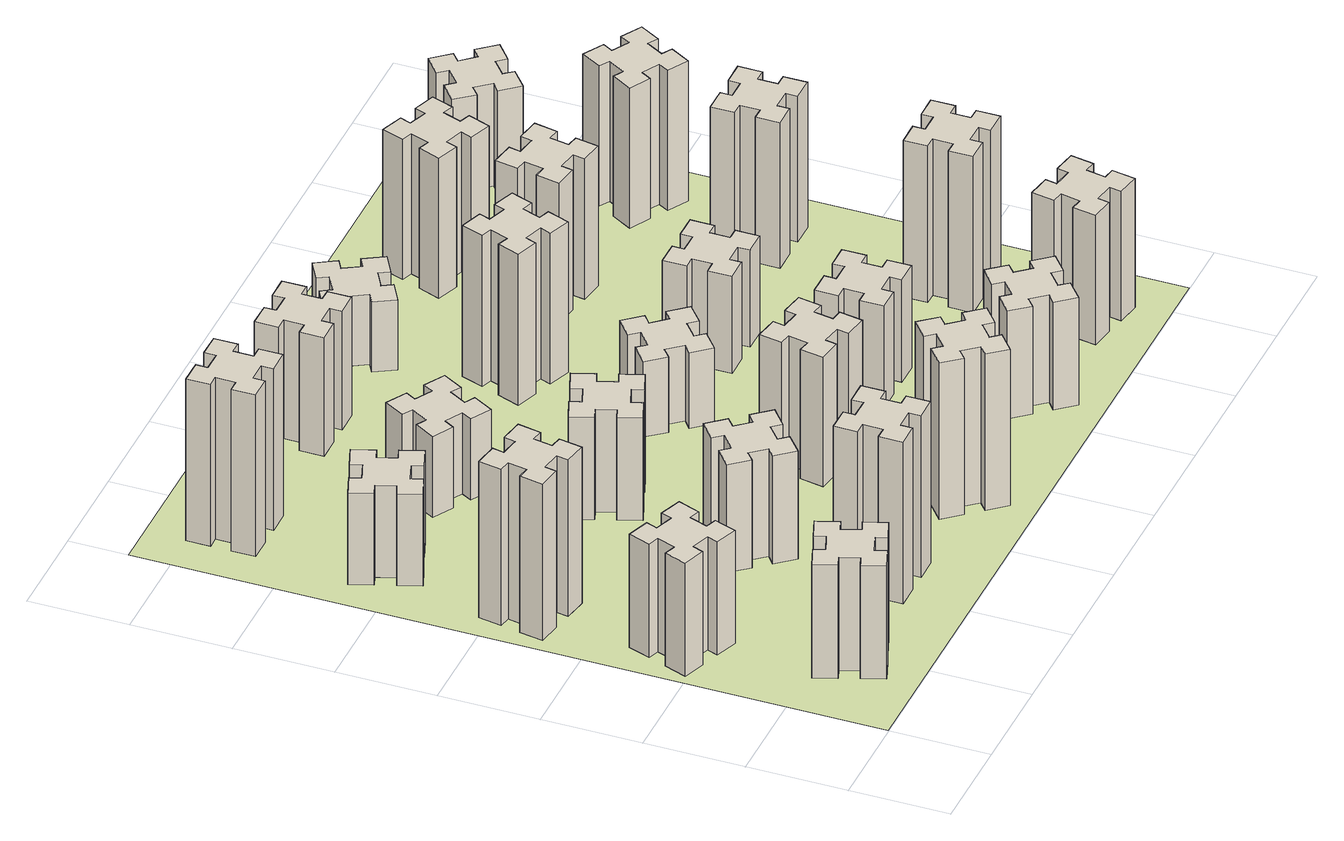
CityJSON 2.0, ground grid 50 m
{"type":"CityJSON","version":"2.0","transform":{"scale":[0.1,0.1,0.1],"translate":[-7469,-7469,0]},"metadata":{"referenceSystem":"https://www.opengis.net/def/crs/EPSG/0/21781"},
"CityObjects":{
"building1":{"type":"Building","attributes":{"class":"1000","function":"1000","usage":"1000","yearOfConstruction":2016,"roofType":"1000","measuredHeight":63,"storeysAboveGround":30,"storeysBelowGround":0},"geometry":[{"type":"Solid","lod":"1","boundaries":[[[[0,1,2,3,4,5,6,7,8,9,10,11,12,13,14,15,16,17,18,19]],[[17,16,20,21]],[[16,15,22,20]],[[15,14,23,22]],[[14,13,24,23]],[[13,12,25,24]],[[12,11,26,25]],[[11,10,27,26]],[[10,9,28,27]],[[9,8,29,28]],[[8,7,30,29]],[[7,6,31,30]],[[6,5,32,31]],[[5,4,33,32]],[[4,3,34,33]],[[3,2,35,34]],[[2,1,36,35]],[[1,0,37,36]],[[0,19,38,37]],[[19,18,39,38]],[[18,17,21,39]],[[24,25,26,27,28,29,30,31,32,33,34,35,36,37,38,39,21,20,22,23]]]]}]},
"building2":{"type":"Building","attributes":{"class":"1000","function":"1000","usage":"1000","yearOfConstruction":2016,"roofType":"1000","measuredHeight":63,"storeysAboveGround":30,"storeysBelowGround":0},"geometry":[{"type":"Solid","lod":"1","boundaries":[[[[40,41,42,43,44,45,46,47,48,49,50,51,52,53,54,55,56,57,58,59]],[[57,56,60,61]],[[56,55,62,60]],[[55,54,63,62]],[[54,53,64,63]],[[53,52,65,64]],[[52,51,66,65]],[[51,50,67,66]],[[50,49,68,67]],[[49,48,69,68]],[[48,47,70,69]],[[47,46,71,70]],[[46,45,72,71]],[[45,44,73,72]],[[44,43,74,73]],[[43,42,75,74]],[[42,41,76,75]],[[41,40,77,76]],[[40,59,78,77]],[[59,58,79,78]],[[58,57,61,79]],[[64,65,66,67,68,69,70,71,72,73,74,75,76,77,78,79,61,60,62,63]]]]}]},
"building3":{"type":"Building","attributes":{"class":"1000","function":"1000","usage":"1000","yearOfConstruction":2016,"roofType":"1000","measuredHeight":87,"storeysAboveGround":30,"storeysBelowGround":0},"geometry":[{"type":"Solid","lod":"1","boundaries":[[[[80,81,82,83,84,85,86,87,88,89,90,91,92,93,94,95,96,97,98,99]],[[97,96,100,101]],[[96,95,102,100]],[[95,94,103,102]],[[94,93,104,103]],[[93,92,105,104]],[[92,91,106,105]],[[91,90,107,106]],[[90,89,108,107]],[[89,88,109,108]],[[88,87,110,109]],[[87,86,111,110]],[[86,85,112,111]],[[85,84,113,112]],[[84,83,114,113]],[[83,82,115,114]],[[82,81,116,115]],[[81,80,117,116]],[[80,99,118,117]],[[99,98,119,118]],[[98,97,101,119]],[[104,105,106,107,108,109,110,111,112,113,114,115,116,117,118,119,101,100,102,103]]]]}]},
"building4":{"type":"Building","attributes":{"class":"1000","function":"1000","usage":"1000","yearOfConstruction":2016,"roofType":"1000","measuredHeight":51,"storeysAboveGround":30,"storeysBelowGround":0},"geometry":[{"type":"Solid","lod":"1","boundaries":[[[[120,121,122,123,124,125,126,127,128,129,130,131,132,133,134,135,136,137,138,139]],[[137,136,140,141]],[[136,135,142,140]],[[135,134,143,142]],[[134,133,144,143]],[[133,132,145,144]],[[132,131,146,145]],[[131,130,147,146]],[[130,129,148,147]],[[129,128,149,148]],[[128,127,150,149]],[[127,126,151,150]],[[126,125,152,151]],[[125,124,153,152]],[[124,123,154,153]],[[123,122,155,154]],[[122,121,156,155]],[[121,120,157,156]],[[120,139,158,157]],[[139,138,159,158]],[[138,137,141,159]],[[144,145,146,147,148,149,150,151,152,153,154,155,156,157,158,159,141,140,142,143]]]]}]},
"building5":{"type":"Building","attributes":{"class":"1000","function":"1000","usage":"1000","yearOfConstruction":2016,"roofType":"1000","measuredHeight":90,"storeysAboveGround":30,"storeysBelowGround":0},"geometry":[{"type":"Solid","lod":"1","boundaries":[[[[160,161,162,163,164,165,166,167,168,169,170,171,172,173,174,175,176,177,178,179]],[[177,176,180,181]],[[176,175,182,180]],[[175,174,183,182]],[[174,173,184,183]],[[173,172,185,184]],[[172,171,186,185]],[[171,170,187,186]],[[170,169,188,187]],[[169,168,189,188]],[[168,167,190,189]],[[167,166,191,190]],[[166,165,192,191]],[[165,164,193,192]],[[164,163,194,193]],[[163,162,195,194]],[[162,161,196,195]],[[161,160,197,196]],[[160,179,198,197]],[[179,178,199,198]],[[178,177,181,199]],[[184,185,186,187,188,189,190,191,192,193,194,195,196,197,198,199,181,180,182,183]]]]}]},
"building6":{"type":"Building","attributes":{"class":"1000","function":"1000","usage":"1000","yearOfConstruction":2016,"roofType":"1000","measuredHeight":90,"storeysAboveGround":30,"storeysBelowGround":0},"geometry":[{"type":"Solid","lod":"1","boundaries":[[[[200,201,202,203,204,205,206,207,208,209,210,211,212,213,214,215,216,217,218,219]],[[217,216,220,221]],[[216,215,222,220]],[[215,214,223,222]],[[214,213,224,223]],[[213,212,225,224]],[[212,211,226,225]],[[211,210,227,226]],[[210,209,228,227]],[[209,208,229,228]],[[208,207,230,229]],[[207,206,231,230]],[[206,205,232,231]],[[205,204,233,232]],[[204,203,234,233]],[[203,202,235,234]],[[202,201,236,235]],[[201,200,237,236]],[[200,219,238,237]],[[219,218,239,238]],[[218,217,221,239]],[[224,225,226,227,228,229,230,231,232,233,234,235,236,237,238,239,221,220,222,223]]]]}]},
"building7":{"type":"Building","attributes":{"class":"1000","function":"1000","usage":"1000","yearOfConstruction":2016,"roofType":"1000","measuredHeight":60,"storeysAboveGround":30,"storeysBelowGround":0},"geometry":[{"type":"Solid","lod":"1","boundaries":[[[[240,241,242,243,244,245,246,247,248,249,250,251,252,253,254,255,256,257,258,259]],[[257,256,260,261]],[[256,255,262,260]],[[255,254,263,262]],[[254,253,264,263]],[[253,252,265,264]],[[252,251,266,265]],[[251,250,267,266]],[[250,249,268,267]],[[249,248,269,268]],[[248,247,270,269]],[[247,246,271,270]],[[246,245,272,271]],[[245,244,273,272]],[[244,243,274,273]],[[243,242,275,274]],[[242,241,276,275]],[[241,240,277,276]],[[240,259,278,277]],[[259,258,279,278]],[[258,257,261,279]],[[264,265,266,267,268,269,270,271,272,273,274,275,276,277,278,279,261,260,262,263]]]]}]},
"building8":{"type":"Building","attributes":{"class":"1000","function":"1000","usage":"1000","yearOfConstruction":2016,"roofType":"1000","measuredHeight":57,"storeysAboveGround":30,"storeysBelowGround":0},"geometry":[{"type":"Solid","lod":"1","boundaries":[[[[280,281,282,283,284,285,286,287,288,289,290,291,292,293,294,295,296,297,298,299]],[[297,296,300,301]],[[296,295,302,300]],[[295,294,303,302]],[[294,293,304,303]],[[293,292,305,304]],[[292,291,306,305]],[[291,290,307,306]],[[290,289,308,307]],[[289,288,309,308]],[[288,287,310,309]],[[287,286,311,310]],[[286,285,312,311]],[[285,284,313,312]],[[284,283,314,313]],[[283,282,315,314]],[[282,281,316,315]],[[281,280,317,316]],[[280,299,318,317]],[[299,298,319,318]],[[298,297,301,319]],[[304,305,306,307,308,309,310,311,312,313,314,315,316,317,318,319,301,300,302,303]]]]}]},
"building9":{"type":"Building","attributes":{"class":"1000","function":"1000","usage":"1000","yearOfConstruction":2016,"roofType":"1000","measuredHeight":45,"storeysAboveGround":30,"storeysBelowGround":0},"geometry":[{"type":"Solid","lod":"1","boundaries":[[[[320,321,322,323,324,325,326,327,328,329,330,331,332,333,334,335,336,337,338,339]],[[337,336,340,341]],[[336,335,342,340]],[[335,334,343,342]],[[334,333,344,343]],[[333,332,345,344]],[[332,331,346,345]],[[331,330,347,346]],[[330,329,348,347]],[[329,328,349,348]],[[328,327,350,349]],[[327,326,351,350]],[[326,325,352,351]],[[325,324,353,352]],[[324,323,354,353]],[[323,322,355,354]],[[322,321,356,355]],[[321,320,357,356]],[[320,339,358,357]],[[339,338,359,358]],[[338,337,341,359]],[[344,345,346,347,348,349,350,351,352,353,354,355,356,357,358,359,341,340,342,343]]]]}]},
"building10":{"type":"Building","attributes":{"class":"1000","function":"1000","usage":"1000","yearOfConstruction":2016,"roofType":"1000","measuredHeight":87,"storeysAboveGround":30,"storeysBelowGround":0},"geometry":[{"type":"Solid","lod":"1","boundaries":[[[[360,361,362,363,364,365,366,367,368,369,370,371,372,373,374,375,376,377,378,379]],[[377,376,380,381]],[[376,375,382,380]],[[375,374,383,382]],[[374,373,384,383]],[[373,372,385,384]],[[372,371,386,385]],[[371,370,387,386]],[[370,369,388,387]],[[369,368,389,388]],[[368,367,390,389]],[[367,366,391,390]],[[366,365,392,391]],[[365,364,393,392]],[[364,363,394,393]],[[363,362,395,394]],[[362,361,396,395]],[[361,360,397,396]],[[360,379,398,397]],[[379,378,399,398]],[[378,377,381,399]],[[384,385,386,387,388,389,390,391,392,393,394,395,396,397,398,399,381,380,382,383]]]]}]},
"building11":{"type":"Building","attributes":{"class":"1000","function":"1000","usage":"1000","yearOfConstruction":2016,"roofType":"1000","measuredHeight":72,"storeysAboveGround":30,"storeysBelowGround":0},"geometry":[{"type":"Solid","lod":"1","boundaries":[[[[400,401,402,403,404,405,406,407,408,409,410,411,412,413,414,415,416,417,418,419]],[[417,416,420,421]],[[416,415,422,420]],[[415,414,423,422]],[[414,413,424,423]],[[413,412,425,424]],[[412,411,426,425]],[[411,410,427,426]],[[410,409,428,427]],[[409,408,429,428]],[[408,407,430,429]],[[407,406,431,430]],[[406,405,432,431]],[[405,404,433,432]],[[404,403,434,433]],[[403,402,435,434]],[[402,401,436,435]],[[401,400,437,436]],[[400,419,438,437]],[[419,418,439,438]],[[418,417,421,439]],[[424,425,426,427,428,429,430,431,432,433,434,435,436,437,438,439,421,420,422,423]]]]}]},
"building12":{"type":"Building","attributes":{"class":"1000","function":"1000","usage":"1000","yearOfConstruction":2016,"roofType":"1000","measuredHeight":66,"storeysAboveGround":30,"storeysBelowGround":0},"geometry":[{"type":"Solid","lod":"1","boundaries":[[[[440,441,442,443,444,445,446,447,448,449,450,451,452,453,454,455,456,457,458,459]],[[457,456,460,461]],[[456,455,462,460]],[[455,454,463,462]],[[454,453,464,463]],[[453,452,465,464]],[[452,451,466,465]],[[451,450,467,466]],[[450,449,468,467]],[[449,448,469,468]],[[448,447,470,469]],[[447,446,471,470]],[[446,445,472,471]],[[445,444,473,472]],[[444,443,474,473]],[[443,442,475,474]],[[442,441,476,475]],[[441,440,477,476]],[[440,459,478,477]],[[459,458,479,478]],[[458,457,461,479]],[[464,465,466,467,468,469,470,471,472,473,474,475,476,477,478,479,461,460,462,463]]]]}]},
"building13":{"type":"Building","attributes":{"class":"1000","function":"1000","usage":"1000","yearOfConstruction":2016,"roofType":"1000","measuredHeight":42,"storeysAboveGround":30,"storeysBelowGround":0},"geometry":[{"type":"Solid","lod":"1","boundaries":[[[[480,481,482,483,484,485,486,487,488,489,490,491,492,493,494,495,496,497,498,499]],[[497,496,500,501]],[[496,495,502,500]],[[495,494,503,502]],[[494,493,504,503]],[[493,492,505,504]],[[492,491,506,505]],[[491,490,507,506]],[[490,489,508,507]],[[489,488,509,508]],[[488,487,510,509]],[[487,486,511,510]],[[486,485,512,511]],[[485,484,513,512]],[[484,483,514,513]],[[483,482,515,514]],[[482,481,516,515]],[[481,480,517,516]],[[480,499,518,517]],[[499,498,519,518]],[[498,497,501,519]],[[504,505,506,507,508,509,510,511,512,513,514,515,516,517,518,519,501,500,502,503]]]]}]},
"building14":{"type":"Building","attributes":{"class":"1000","function":"1000","usage":"1000","yearOfConstruction":2016,"roofType":"1000","measuredHeight":84,"storeysAboveGround":30,"storeysBelowGround":0},"geometry":[{"type":"Solid","lod":"1","boundaries":[[[[520,521,522,523,524,525,526,527,528,529,530,531,532,533,534,535,536,537,538,539]],[[537,536,540,541]],[[536,535,542,540]],[[535,534,543,542]],[[534,533,544,543]],[[533,532,545,544]],[[532,531,546,545]],[[531,530,547,546]],[[530,529,548,547]],[[529,528,549,548]],[[528,527,550,549]],[[527,526,551,550]],[[526,525,552,551]],[[525,524,553,552]],[[524,523,554,553]],[[523,522,555,554]],[[522,521,556,555]],[[521,520,557,556]],[[520,539,558,557]],[[539,538,559,558]],[[538,537,541,559]],[[544,545,546,547,548,549,550,551,552,553,554,555,556,557,558,559,541,540,542,543]]]]}]},
"building15":{"type":"Building","attributes":{"class":"1000","function":"1000","usage":"1000","yearOfConstruction":2016,"roofType":"1000","measuredHeight":60,"storeysAboveGround":30,"storeysBelowGround":0},"geometry":[{"type":"Solid","lod":"1","boundaries":[[[[560,561,562,563,564,565,566,567,568,569,570,571,572,573,574,575,576,577,578,579]],[[577,576,580,581]],[[576,575,582,580]],[[575,574,583,582]],[[574,573,584,583]],[[573,572,585,584]],[[572,571,586,585]],[[571,570,587,586]],[[570,569,588,587]],[[569,568,589,588]],[[568,567,590,589]],[[567,566,591,590]],[[566,565,592,591]],[[565,564,593,592]],[[564,563,594,593]],[[563,562,595,594]],[[562,561,596,595]],[[561,560,597,596]],[[560,579,598,597]],[[579,578,599,598]],[[578,577,581,599]],[[584,585,586,587,588,589,590,591,592,593,594,595,596,597,598,599,581,580,582,583]]]]}]},
"building16":{"type":"Building","attributes":{"class":"1000","function":"1000","usage":"1000","yearOfConstruction":2016,"roofType":"1000","measuredHeight":57,"storeysAboveGround":30,"storeysBelowGround":0},"geometry":[{"type":"Solid","lod":"1","boundaries":[[[[600,601,602,603,604,605,606,607,608,609,610,611,612,613,614,615,616,617,618,619]],[[617,616,620,621]],[[616,615,622,620]],[[615,614,623,622]],[[614,613,624,623]],[[613,612,625,624]],[[612,611,626,625]],[[611,610,627,626]],[[610,609,628,627]],[[609,608,629,628]],[[608,607,630,629]],[[607,606,631,630]],[[606,605,632,631]],[[605,604,633,632]],[[604,603,634,633]],[[603,602,635,634]],[[602,601,636,635]],[[601,600,637,636]],[[600,619,638,637]],[[619,618,639,638]],[[618,617,621,639]],[[624,625,626,627,628,629,630,631,632,633,634,635,636,637,638,639,621,620,622,623]]]]}]},
"building17":{"type":"Building","attributes":{"class":"1000","function":"1000","usage":"1000","yearOfConstruction":2016,"roofType":"1000","measuredHeight":39,"storeysAboveGround":30,"storeysBelowGround":0},"geometry":[{"type":"Solid","lod":"1","boundaries":[[[[640,641,642,643,644,645,646,647,648,649,650,651,652,653,654,655,656,657,658,659]],[[657,656,660,661]],[[656,655,662,660]],[[655,654,663,662]],[[654,653,664,663]],[[653,652,665,664]],[[652,651,666,665]],[[651,650,667,666]],[[650,649,668,667]],[[649,648,669,668]],[[648,647,670,669]],[[647,646,671,670]],[[646,645,672,671]],[[645,644,673,672]],[[644,643,674,673]],[[643,642,675,674]],[[642,641,676,675]],[[641,640,677,676]],[[640,659,678,677]],[[659,658,679,678]],[[658,657,661,679]],[[664,665,666,667,668,669,670,671,672,673,674,675,676,677,678,679,661,660,662,663]]]]}]},
"building18":{"type":"Building","attributes":{"class":"1000","function":"1000","usage":"1000","yearOfConstruction":2016,"roofType":"1000","measuredHeight":54,"storeysAboveGround":30,"storeysBelowGround":0},"geometry":[{"type":"Solid","lod":"1","boundaries":[[[[680,681,682,683,684,685,686,687,688,689,690,691,692,693,694,695,696,697,698,699]],[[697,696,700,701]],[[696,695,702,700]],[[695,694,703,702]],[[694,693,704,703]],[[693,692,705,704]],[[692,691,706,705]],[[691,690,707,706]],[[690,689,708,707]],[[689,688,709,708]],[[688,687,710,709]],[[687,686,711,710]],[[686,685,712,711]],[[685,684,713,712]],[[684,683,714,713]],[[683,682,715,714]],[[682,681,716,715]],[[681,680,717,716]],[[680,699,718,717]],[[699,698,719,718]],[[698,697,701,719]],[[704,705,706,707,708,709,710,711,712,713,714,715,716,717,718,719,701,700,702,703]]]]}]},
"building19":{"type":"Building","attributes":{"class":"1000","function":"1000","usage":"1000","yearOfConstruction":2016,"roofType":"1000","measuredHeight":78,"storeysAboveGround":30,"storeysBelowGround":0},"geometry":[{"type":"Solid","lod":"1","boundaries":[[[[720,721,722,723,724,725,726,727,728,729,730,731,732,733,734,735,736,737,738,739]],[[737,736,740,741]],[[736,735,742,740]],[[735,734,743,742]],[[734,733,744,743]],[[733,732,745,744]],[[732,731,746,745]],[[731,730,747,746]],[[730,729,748,747]],[[729,728,749,748]],[[728,727,750,749]],[[727,726,751,750]],[[726,725,752,751]],[[725,724,753,752]],[[724,723,754,753]],[[723,722,755,754]],[[722,721,756,755]],[[721,720,757,756]],[[720,739,758,757]],[[739,738,759,758]],[[738,737,741,759]],[[744,745,746,747,748,749,750,751,752,753,754,755,756,757,758,759,741,740,742,743]]]]}]},
"building20":{"type":"Building","attributes":{"class":"1000","function":"1000","usage":"1000","yearOfConstruction":2016,"roofType":"1000","measuredHeight":72,"storeysAboveGround":30,"storeysBelowGround":0},"geometry":[{"type":"Solid","lod":"1","boundaries":[[[[760,761,762,763,764,765,766,767,768,769,770,771,772,773,774,775,776,777,778,779]],[[777,776,780,781]],[[776,775,782,780]],[[775,774,783,782]],[[774,773,784,783]],[[773,772,785,784]],[[772,771,786,785]],[[771,770,787,786]],[[770,769,788,787]],[[769,768,789,788]],[[768,767,790,789]],[[767,766,791,790]],[[766,765,792,791]],[[765,764,793,792]],[[764,763,794,793]],[[763,762,795,794]],[[762,761,796,795]],[[761,760,797,796]],[[760,779,798,797]],[[779,778,799,798]],[[778,777,781,799]],[[784,785,786,787,788,789,790,791,792,793,794,795,796,797,798,799,781,780,782,783]]]]}]},
"building21":{"type":"Building","attributes":{"class":"1000","function":"1000","usage":"1000","yearOfConstruction":2016,"roofType":"1000","measuredHeight":78,"storeysAboveGround":30,"storeysBelowGround":0},"geometry":[{"type":"Solid","lod":"1","boundaries":[[[[800,801,802,803,804,805,806,807,808,809,810,811,812,813,814,815,816,817,818,819]],[[817,816,820,821]],[[816,815,822,820]],[[815,814,823,822]],[[814,813,824,823]],[[813,812,825,824]],[[812,811,826,825]],[[811,810,827,826]],[[810,809,828,827]],[[809,808,829,828]],[[808,807,830,829]],[[807,806,831,830]],[[806,805,832,831]],[[805,804,833,832]],[[804,803,834,833]],[[803,802,835,834]],[[802,801,836,835]],[[801,800,837,836]],[[800,819,838,837]],[[819,818,839,838]],[[818,817,821,839]],[[824,825,826,827,828,829,830,831,832,833,834,835,836,837,838,839,821,820,822,823]]]]}]},
"building22":{"type":"Building","attributes":{"class":"1000","function":"1000","usage":"1000","yearOfConstruction":2016,"roofType":"1000","measuredHeight":87,"storeysAboveGround":30,"storeysBelowGround":0},"geometry":[{"type":"Solid","lod":"1","boundaries":[[[[840,841,842,843,844,845,846,847,848,849,850,851,852,853,854,855,856,857,858,859]],[[857,856,860,861]],[[856,855,862,860]],[[855,854,863,862]],[[854,853,864,863]],[[853,852,865,864]],[[852,851,866,865]],[[851,850,867,866]],[[850,849,868,867]],[[849,848,869,868]],[[848,847,870,869]],[[847,846,871,870]],[[846,845,872,871]],[[845,844,873,872]],[[844,843,874,873]],[[843,842,875,874]],[[842,841,876,875]],[[841,840,877,876]],[[840,859,878,877]],[[859,858,879,878]],[[858,857,861,879]],[[864,865,866,867,868,869,870,871,872,873,874,875,876,877,878,879,861,860,862,863]]]]}]},
"building23":{"type":"Building","attributes":{"class":"1000","function":"1000","usage":"1000","yearOfConstruction":2016,"roofType":"1000","measuredHeight":81,"storeysAboveGround":30,"storeysBelowGround":0},"geometry":[{"type":"Solid","lod":"1","boundaries":[[[[880,881,882,883,884,885,886,887,888,889,890,891,892,893,894,895,896,897,898,899]],[[897,896,900,901]],[[896,895,902,900]],[[895,894,903,902]],[[894,893,904,903]],[[893,892,905,904]],[[892,891,906,905]],[[891,890,907,906]],[[890,889,908,907]],[[889,888,909,908]],[[888,887,910,909]],[[887,886,911,910]],[[886,885,912,911]],[[885,884,913,912]],[[884,883,914,913]],[[883,882,915,914]],[[882,881,916,915]],[[881,880,917,916]],[[880,899,918,917]],[[899,898,919,918]],[[898,897,901,919]],[[904,905,906,907,908,909,910,911,912,913,914,915,916,917,918,919,901,900,902,903]]]]}]},
"building24":{"type":"Building","attributes":{"class":"1000","function":"1000","usage":"1000","yearOfConstruction":2016,"roofType":"1000","measuredHeight":78,"storeysAboveGround":30,"storeysBelowGround":0},"geometry":[{"type":"Solid","lod":"1","boundaries":[[[[920,921,922,923,924,925,926,927,928,929,930,931,932,933,934,935,936,937,938,939]],[[937,936,940,941]],[[936,935,942,940]],[[935,934,943,942]],[[934,933,944,943]],[[933,932,945,944]],[[932,931,946,945]],[[931,930,947,946]],[[930,929,948,947]],[[929,928,949,948]],[[928,927,950,949]],[[927,926,951,950]],[[926,925,952,951]],[[925,924,953,952]],[[924,923,954,953]],[[923,922,955,954]],[[922,921,956,955]],[[921,920,957,956]],[[920,939,958,957]],[[939,938,959,958]],[[938,937,941,959]],[[944,945,946,947,948,949,950,951,952,953,954,955,956,957,958,959,941,940,942,943]]]]}]},
"building25":{"type":"Building","attributes":{"class":"1000","function":"1000","usage":"1000","yearOfConstruction":2016,"roofType":"1000","measuredHeight":57,"storeysAboveGround":30,"storeysBelowGround":0},"geometry":[{"type":"Solid","lod":"1","boundaries":[[[[960,961,962,963,964,965,966,967,968,969,970,971,972,973,974,975,976,977,978,979]],[[977,976,980,981]],[[976,975,982,980]],[[975,974,983,982]],[[974,973,984,983]],[[973,972,985,984]],[[972,971,986,985]],[[971,970,987,986]],[[970,969,988,987]],[[969,968,989,988]],[[968,967,990,989]],[[967,966,991,990]],[[966,965,992,991]],[[965,964,993,992]],[[964,963,994,993]],[[963,962,995,994]],[[962,961,996,995]],[[961,960,997,996]],[[960,979,998,997]],[[979,978,999,998]],[[978,977,981,999]],[[984,985,986,987,988,989,990,991,992,993,994,995,996,997,998,999,981,980,982,983]]]]}]},
"landuse1":{"type":"LandUse","attributes":{"name":"plot1","function":"1010"},"geometry":[{"type":"MultiSurface","lod":"1","boundaries":[[[1000,1001,1002,1003]]]}]}
},
"vertices":[
[355,385,0],[389,291,0],[333,270,0],[374,157,0],[487,199,0],[466,255,0],[560,289,0],[580,233,0],[693,274,0],[652,387,0],[596,366,0],[562,460,0],[618,480,0],[577,593,0],[464,552,0],[485,496,0],[391,462,0],[370,518,0],[257,477,0],[299,364,0],[391,462,630],[370,518,630],[485,496,630],[464,552,630],[577,593,630],[618,480,630],[562,460,630],[596,366,630],[652,387,630],[693,274,630],[580,233,630],[560,289,630],[466,255,630],[487,199,630],[374,157,630],[333,270,630],[389,291,630],[355,385,630],[299,364,630],[257,477,630],
[189,1200,0],[155,1106,0],[99,1127,0],[57,1014,0],[170,973,0],[191,1029,0],[285,995,0],[264,939,0],[377,897,0],[418,1010,0],[362,1031,0],[396,1125,0],[452,1104,0],[493,1217,0],[380,1258,0],[360,1202,0],[266,1236,0],[287,1292,0],[174,1333,0],[133,1220,0],[266,1236,630],[287,1292,630],[360,1202,630],[380,1258,630],[493,1217,630],[452,1104,630],[396,1125,630],[362,1031,630],[418,1010,630],[377,897,630],[264,939,630],[285,995,630],[191,1029,630],[170,973,630],[57,1014,630],[99,1127,630],[155,1106,630],[189,1200,630],[133,1220,630],[174,1333,630],
[176,1924,0],[158,1825,0],[99,1836,0],[78,1717,0],[197,1697,0],[207,1756,0],[305,1738,0],[295,1679,0],[413,1658,0],[434,1777,0],[375,1787,0],[392,1885,0],[451,1875,0],[472,1993,0],[354,2014,0],[344,1955,0],[245,1972,0],[256,2031,0],[137,2052,0],[117,1934,0],[245,1972,870],[256,2031,870],[344,1955,870],[354,2014,870],[472,1993,870],[451,1875,870],[392,1885,870],[375,1787,870],[434,1777,870],[413,1658,870],[295,1679,870],[305,1738,870],[207,1756,870],[197,1697,870],[78,1717,870],[99,1836,870],[158,1825,870],[176,1924,870],[117,1934,870],[137,2052,870],
[385,2716,0],[291,2682,0],[270,2738,0],[157,2697,0],[199,2584,0],[255,2605,0],[289,2511,0],[233,2490,0],[274,2377,0],[387,2419,0],[366,2475,0],[460,2509,0],[480,2453,0],[593,2494,0],[552,2607,0],[496,2586,0],[462,2680,0],[518,2700,0],[477,2813,0],[364,2772,0],[462,2680,510],[518,2700,510],[496,2586,510],[552,2607,510],[593,2494,510],[480,2453,510],[460,2509,510],[366,2475,510],[387,2419,510],[274,2377,510],[233,2490,510],[289,2511,510],[255,2605,510],[199,2584,510],[157,2697,510],[270,2738,510],[291,2682,510],[385,2716,510],[364,2772,510],[477,2813,510],
[1165,585,0],[1065,585,0],[1065,645,0],[945,645,0],[945,525,0],[1005,525,0],[1005,425,0],[945,425,0],[945,305,0],[1065,305,0],[1065,365,0],[1165,365,0],[1165,305,0],[1285,305,0],[1285,425,0],[1225,425,0],[1225,525,0],[1285,525,0],[1285,645,0],[1165,645,0],[1225,525,900],[1285,525,900],[1225,425,900],[1285,425,900],[1285,305,900],[1165,305,900],[1165,365,900],[1065,365,900],[1065,305,900],[945,305,900],[945,425,900],[1005,425,900],[1005,525,900],[945,525,900],[945,645,900],[1065,645,900],[1065,585,900],[1165,585,900],[1165,645,900],[1285,645,900],
[485,3285,0],[485,3385,0],[545,3385,0],[545,3505,0],[425,3505,0],[425,3445,0],[325,3445,0],[325,3505,0],[205,3505,0],[205,3385,0],[265,3385,0],[265,3285,0],[205,3285,0],[205,3165,0],[325,3165,0],[325,3225,0],[425,3225,0],[425,3165,0],[545,3165,0],[545,3285,0],[425,3225,900],[425,3165,900],[325,3225,900],[325,3165,900],[205,3165,900],[205,3285,900],[265,3285,900],[265,3385,900],[205,3385,900],[205,3505,900],[325,3505,900],[325,3445,900],[425,3445,900],[425,3505,900],[545,3505,900],[545,3385,900],[485,3385,900],[485,3285,900],[545,3285,900],[545,3165,900],
[1148,999,0],[1224,1063,0],[1263,1017,0],[1355,1094,0],[1278,1186,0],[1232,1148,0],[1167,1224,0],[1213,1263,0],[1136,1355,0],[1044,1278,0],[1083,1232,0],[1006,1167,0],[968,1213,0],[876,1136,0],[953,1044,0],[999,1083,0],[1063,1006,0],[1017,968,0],[1094,876,0],[1186,953,0],[1063,1006,600],[1017,968,600],[999,1083,600],[953,1044,600],[876,1136,600],[968,1213,600],[1006,1167,600],[1083,1232,600],[1044,1278,600],[1136,1355,600],[1213,1263,600],[1167,1224,600],[1232,1148,600],[1278,1186,600],[1355,1094,600],[1263,1017,600],[1224,1063,600],[1148,999,600],[1186,953,600],[1094,876,600],
[1336,1846,0],[1302,1940,0],[1358,1960,0],[1317,2073,0],[1204,2032,0],[1225,1976,0],[1131,1942,0],[1110,1998,0],[997,1957,0],[1039,1844,0],[1095,1865,0],[1129,1771,0],[1073,1750,0],[1114,1637,0],[1227,1679,0],[1206,1735,0],[1300,1769,0],[1320,1713,0],[1433,1754,0],[1392,1867,0],[1300,1769,570],[1320,1713,570],[1206,1735,570],[1227,1679,570],[1114,1637,570],[1073,1750,570],[1129,1771,570],[1095,1865,570],[1039,1844,570],[997,1957,570],[1110,1998,570],[1131,1942,570],[1225,1976,570],[1204,2032,570],[1317,2073,570],[1358,1960,570],[1302,1940,570],[1336,1846,570],[1392,1867,570],[1433,1754,570],
[1114,2666,0],[1027,2716,0],[1057,2768,0],[953,2828,0],[893,2724,0],[945,2694,0],[895,2607,0],[843,2637,0],[783,2533,0],[887,2473,0],[917,2525,0],[1004,2475,0],[974,2423,0],[1078,2363,0],[1138,2467,0],[1086,2497,0],[1136,2584,0],[1188,2554,0],[1248,2658,0],[1144,2718,0],[1136,2584,450],[1188,2554,450],[1086,2497,450],[1138,2467,450],[1078,2363,450],[974,2423,450],[1004,2475,450],[917,2525,450],[887,2473,450],[783,2533,450],[843,2637,450],[895,2607,450],[945,2694,450],[893,2724,450],[953,2828,450],[1057,2768,450],[1027,2716,450],[1114,2666,450],[1144,2718,450],[1248,2658,450],
[1823,492,0],[1746,427,0],[1708,473,0],[1616,396,0],[1693,304,0],[1739,343,0],[1803,266,0],[1757,228,0],[1834,136,0],[1926,213,0],[1888,259,0],[1964,323,0],[2003,277,0],[2095,354,0],[2018,446,0],[1972,408,0],[1907,484,0],[1953,523,0],[1876,615,0],[1784,538,0],[1907,484,870],[1953,523,870],[1972,408,870],[2018,446,870],[2095,354,870],[2003,277,870],[1964,323,870],[1888,259,870],[1926,213,870],[1834,136,870],[1757,228,870],[1803,266,870],[1739,343,870],[1693,304,870],[1616,396,870],[1708,473,870],[1746,427,870],[1823,492,870],[1784,538,870],[1876,615,870],
[1924,1215,0],[1825,1232,0],[1836,1291,0],[1717,1312,0],[1697,1194,0],[1756,1184,0],[1738,1085,0],[1679,1096,0],[1658,977,0],[1777,957,0],[1787,1016,0],[1885,998,0],[1875,939,0],[1993,918,0],[2014,1037,0],[1955,1047,0],[1972,1145,0],[2031,1135,0],[2052,1253,0],[1934,1274,0],[1972,1145,720],[2031,1135,720],[1955,1047,720],[2014,1037,720],[1993,918,720],[1875,939,720],[1885,998,720],[1787,1016,720],[1777,957,720],[1658,977,720],[1679,1096,720],[1738,1085,720],[1756,1184,720],[1697,1194,720],[1717,1312,720],[1836,1291,720],[1825,1232,720],[1924,1215,720],[1934,1274,720],[2052,1253,720],
[1265,3445,0],[1165,3445,0],[1165,3505,0],[1045,3505,0],[1045,3385,0],[1105,3385,0],[1105,3285,0],[1045,3285,0],[1045,3165,0],[1165,3165,0],[1165,3225,0],[1265,3225,0],[1265,3165,0],[1385,3165,0],[1385,3285,0],[1325,3285,0],[1325,3385,0],[1385,3385,0],[1385,3505,0],[1265,3505,0],[1325,3385,660],[1385,3385,660],[1325,3285,660],[1385,3285,660],[1385,3165,660],[1265,3165,660],[1265,3225,660],[1165,3225,660],[1165,3165,660],[1045,3165,660],[1045,3285,660],[1105,3285,660],[1105,3385,660],[1045,3385,660],[1045,3505,660],[1165,3505,660],[1165,3445,660],[1265,3445,660],[1265,3505,660],[1385,3505,660],
[1839,1823,0],[1903,1746,0],[1857,1708,0],[1934,1616,0],[2026,1693,0],[1988,1739,0],[2064,1803,0],[2103,1757,0],[2195,1834,0],[2118,1926,0],[2072,1888,0],[2007,1964,0],[2053,2003,0],[1976,2095,0],[1884,2018,0],[1923,1972,0],[1846,1907,0],[1808,1953,0],[1716,1876,0],[1793,1784,0],[1846,1907,420],[1808,1953,420],[1923,1972,420],[1884,2018,420],[1976,2095,420],[2053,2003,420],[2007,1964,420],[2072,1888,420],[2118,1926,420],[2195,1834,420],[2103,1757,420],[2064,1803,420],[1988,1739,420],[2026,1693,420],[1934,1616,420],[1857,1708,420],[1903,1746,420],[1839,1823,420],[1793,1784,420],[1716,1876,420],
[1871,2509,0],[1965,2475,0],[1944,2419,0],[2057,2377,0],[2098,2490,0],[2042,2511,0],[2076,2605,0],[2132,2584,0],[2173,2697,0],[2060,2738,0],[2040,2682,0],[1946,2716,0],[1967,2772,0],[1854,2813,0],[1813,2700,0],[1869,2680,0],[1835,2586,0],[1779,2607,0],[1737,2494,0],[1850,2453,0],[1835,2586,840],[1779,2607,840],[1869,2680,840],[1813,2700,840],[1854,2813,840],[1967,2772,840],[1946,2716,840],[2040,2682,840],[2060,2738,840],[2173,2697,840],[2132,2584,840],[2076,2605,840],[2042,2511,840],[2098,2490,840],[2057,2377,840],[1944,2419,840],[1965,2475,840],[1871,2509,840],[1850,2453,840],[1737,2494,840],
[2728,259,0],[2804,323,0],[2843,277,0],[2935,354,0],[2858,446,0],[2812,408,0],[2747,484,0],[2793,523,0],[2716,615,0],[2624,538,0],[2663,492,0],[2586,427,0],[2548,473,0],[2456,396,0],[2533,304,0],[2579,343,0],[2643,266,0],[2597,228,0],[2674,136,0],[2766,213,0],[2643,266,600],[2597,228,600],[2579,343,600],[2533,304,600],[2456,396,600],[2548,473,600],[2586,427,600],[2663,492,600],[2624,538,600],[2716,615,600],[2793,523,600],[2747,484,600],[2812,408,600],[2858,446,600],[2935,354,600],[2843,277,600],[2804,323,600],[2728,259,600],[2766,213,600],[2674,136,600],
[2385,1165,0],[2385,1065,0],[2325,1065,0],[2325,945,0],[2445,945,0],[2445,1005,0],[2545,1005,0],[2545,945,0],[2665,945,0],[2665,1065,0],[2605,1065,0],[2605,1165,0],[2665,1165,0],[2665,1285,0],[2545,1285,0],[2545,1225,0],[2445,1225,0],[2445,1285,0],[2325,1285,0],[2325,1165,0],[2445,1225,570],[2445,1285,570],[2545,1225,570],[2545,1285,570],[2665,1285,570],[2665,1165,570],[2605,1165,570],[2605,1065,570],[2665,1065,570],[2665,945,570],[2545,945,570],[2545,1005,570],[2445,1005,570],[2445,945,570],[2325,945,570],[2325,1065,570],[2385,1065,570],[2385,1165,570],[2325,1165,570],[2325,1285,570],
[1735,3324,0],[1785,3237,0],[1733,3207,0],[1793,3103,0],[1897,3163,0],[1867,3215,0],[1954,3265,0],[1984,3213,0],[2088,3273,0],[2028,3377,0],[1976,3347,0],[1926,3434,0],[1978,3464,0],[1918,3568,0],[1814,3508,0],[1844,3456,0],[1757,3406,0],[1727,3458,0],[1623,3398,0],[1683,3294,0],[1757,3406,390],[1727,3458,390],[1844,3456,390],[1814,3508,390],[1918,3568,390],[1978,3464,390],[1926,3434,390],[1976,3347,390],[2028,3377,390],[2088,3273,390],[1984,3213,390],[1954,3265,390],[1867,3215,390],[1897,3163,390],[1793,3103,390],[1733,3207,390],[1785,3237,390],[1735,3324,390],[1683,3294,390],[1623,3398,390],
[2605,1805,0],[2605,1905,0],[2665,1905,0],[2665,2025,0],[2545,2025,0],[2545,1965,0],[2445,1965,0],[2445,2025,0],[2325,2025,0],[2325,1905,0],[2385,1905,0],[2385,1805,0],[2325,1805,0],[2325,1685,0],[2445,1685,0],[2445,1745,0],[2545,1745,0],[2545,1685,0],[2665,1685,0],[2665,1805,0],[2545,1745,540],[2545,1685,540],[2445,1745,540],[2445,1685,540],[2325,1685,540],[2325,1805,540],[2385,1805,540],[2385,1905,540],[2325,1905,540],[2325,2025,540],[2445,2025,540],[2445,1965,540],[2545,1965,540],[2545,2025,540],[2665,2025,540],[2665,1905,540],[2605,1905,540],[2605,1805,540],[2665,1805,540],[2665,1685,540],
[2664,2795,0],[2565,2812,0],[2576,2871,0],[2457,2892,0],[2437,2774,0],[2496,2764,0],[2478,2665,0],[2419,2676,0],[2398,2557,0],[2517,2537,0],[2527,2596,0],[2625,2578,0],[2615,2519,0],[2733,2498,0],[2754,2617,0],[2695,2627,0],[2712,2725,0],[2771,2715,0],[2792,2833,0],[2674,2854,0],[2712,2725,780],[2771,2715,780],[2695,2627,780],[2754,2617,780],[2733,2498,780],[2615,2519,780],[2625,2578,780],[2527,2596,780],[2517,2537,780],[2398,2557,780],[2419,2676,780],[2478,2665,780],[2496,2764,780],[2437,2774,780],[2457,2892,780],[2576,2871,780],[2565,2812,780],[2664,2795,780],[2674,2854,780],[2792,2833,780],
[3236,444,0],[3218,345,0],[3159,356,0],[3138,237,0],[3257,217,0],[3267,276,0],[3365,258,0],[3355,199,0],[3473,178,0],[3494,297,0],[3435,307,0],[3452,405,0],[3511,395,0],[3532,513,0],[3414,534,0],[3404,475,0],[3305,492,0],[3316,551,0],[3197,572,0],[3177,454,0],[3305,492,720],[3316,551,720],[3404,475,720],[3414,534,720],[3532,513,720],[3511,395,720],[3452,405,720],[3435,307,720],[3494,297,720],[3473,178,720],[3355,199,720],[3365,258,720],[3267,276,720],[3257,217,720],[3138,237,720],[3159,356,720],[3218,345,720],[3236,444,720],[3177,454,720],[3197,572,720],
[2509,3320,0],[2475,3226,0],[2419,3247,0],[2377,3134,0],[2490,3093,0],[2511,3149,0],[2605,3115,0],[2584,3059,0],[2697,3017,0],[2738,3130,0],[2682,3151,0],[2716,3245,0],[2772,3224,0],[2813,3337,0],[2700,3378,0],[2680,3322,0],[2586,3356,0],[2607,3412,0],[2494,3453,0],[2453,3340,0],[2586,3356,780],[2607,3412,780],[2680,3322,780],[2700,3378,780],[2813,3337,780],[2772,3224,780],[2716,3245,780],[2682,3151,780],[2738,3130,780],[2697,3017,780],[2584,3059,780],[2605,3115,780],[2511,3149,780],[2490,3093,780],[2377,3134,780],[2419,3247,780],[2475,3226,780],[2509,3320,780],[2453,3340,780],[2494,3453,780],
[3285,905,0],[3385,905,0],[3385,845,0],[3505,845,0],[3505,965,0],[3445,965,0],[3445,1065,0],[3505,1065,0],[3505,1185,0],[3385,1185,0],[3385,1125,0],[3285,1125,0],[3285,1185,0],[3165,1185,0],[3165,1065,0],[3225,1065,0],[3225,965,0],[3165,965,0],[3165,845,0],[3285,845,0],[3225,965,870],[3165,965,870],[3225,1065,870],[3165,1065,870],[3165,1185,870],[3285,1185,870],[3285,1125,870],[3385,1125,870],[3385,1185,870],[3505,1185,870],[3505,1065,870],[3445,1065,870],[3445,965,870],[3505,965,870],[3505,845,870],[3385,845,870],[3385,905,870],[3285,905,870],[3285,845,870],[3165,845,870],
[3225,2005,0],[3225,1905,0],[3165,1905,0],[3165,1785,0],[3285,1785,0],[3285,1845,0],[3385,1845,0],[3385,1785,0],[3505,1785,0],[3505,1905,0],[3445,1905,0],[3445,2005,0],[3505,2005,0],[3505,2125,0],[3385,2125,0],[3385,2065,0],[3285,2065,0],[3285,2125,0],[3165,2125,0],[3165,2005,0],[3285,2065,810],[3285,2125,810],[3385,2065,810],[3385,2125,810],[3505,2125,810],[3505,2005,810],[3445,2005,810],[3445,1905,810],[3505,1905,810],[3505,1785,810],[3385,1785,810],[3385,1845,810],[3285,1845,810],[3285,1785,810],[3165,1785,810],[3165,1905,810],[3225,1905,810],[3225,2005,810],[3165,2005,810],[3165,2125,810],
[3337,2525,0],[3424,2475,0],[3394,2423,0],[3498,2363,0],[3558,2467,0],[3506,2497,0],[3556,2584,0],[3608,2554,0],[3668,2658,0],[3564,2718,0],[3534,2666,0],[3447,2716,0],[3477,2768,0],[3373,2828,0],[3313,2724,0],[3365,2694,0],[3315,2607,0],[3263,2637,0],[3203,2533,0],[3307,2473,0],[3315,2607,780],[3263,2637,780],[3365,2694,780],[3313,2724,780],[3373,2828,780],[3477,2768,780],[3447,2716,780],[3534,2666,780],[3564,2718,780],[3668,2658,780],[3608,2554,780],[3556,2584,780],[3506,2497,780],[3558,2467,780],[3498,2363,780],[3394,2423,780],[3424,2475,780],[3337,2525,780],[3307,2473,780],[3203,2533,780],
[3368,3219,0],[3444,3283,0],[3483,3237,0],[3575,3314,0],[3498,3406,0],[3452,3368,0],[3387,3444,0],[3433,3483,0],[3356,3575,0],[3264,3498,0],[3303,3452,0],[3226,3387,0],[3188,3433,0],[3096,3356,0],[3173,3264,0],[3219,3303,0],[3283,3226,0],[3237,3188,0],[3314,3096,0],[3406,3173,0],[3283,3226,570],[3237,3188,570],[3219,3303,570],[3173,3264,570],[3096,3356,570],[3188,3433,570],[3226,3387,570],[3303,3452,570],[3264,3498,570],[3356,3575,570],[3433,3483,570],[3387,3444,570],[3452,3368,570],[3498,3406,570],[3575,3314,570],[3483,3237,570],[3444,3283,570],[3368,3219,570],[3406,3173,570],[3314,3096,570],
[5,3705,0],[3705,3705,0],[3705,5,0],[5,5,0]
]}
